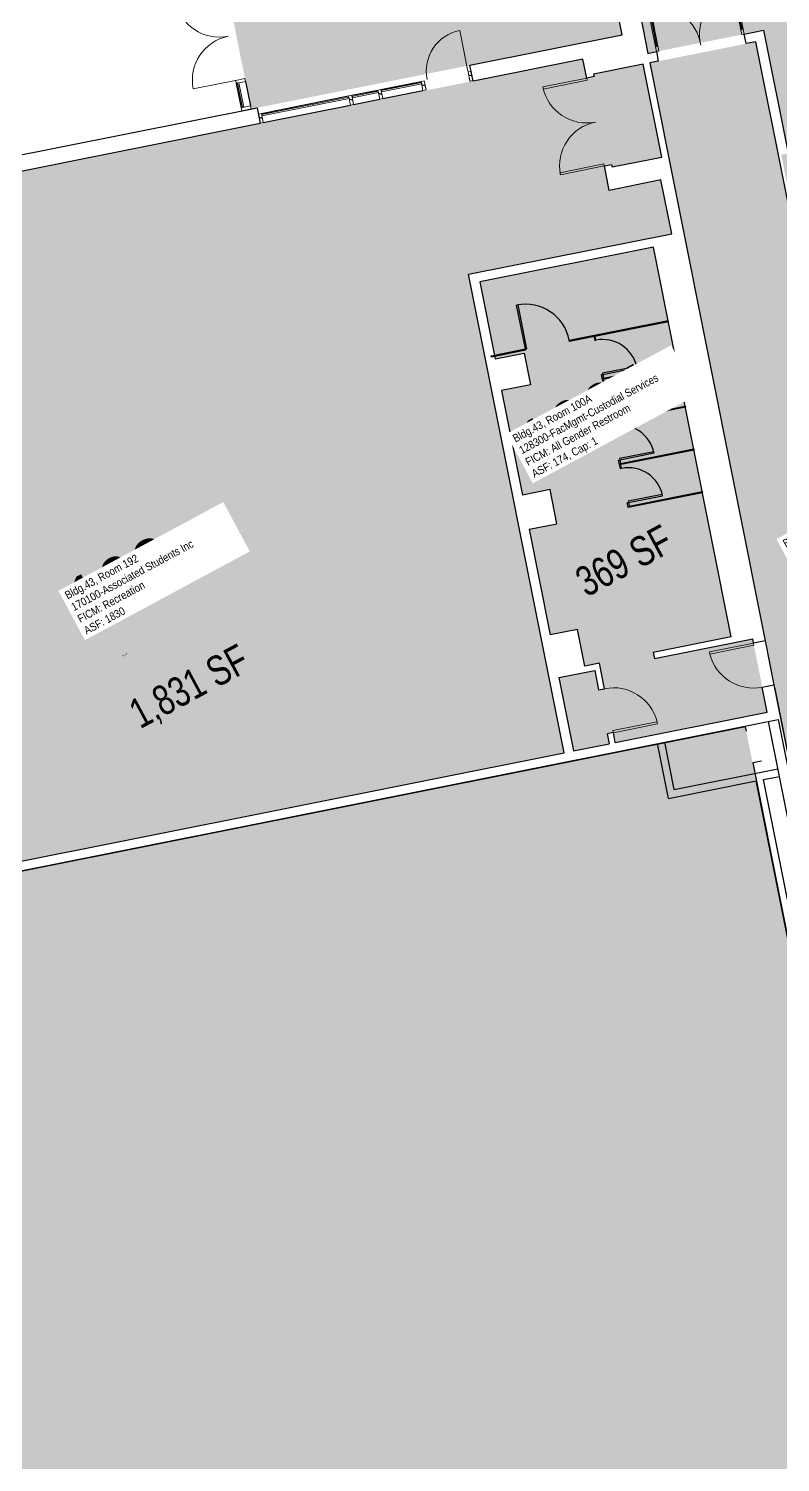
# Model space of a CAD drawing. Header units: inches. Extents: x 69213682 to 69221478, y 27658977 to 27667505.
# Drawn here: x 69214598 to 69215202, y 27665407 to 27666559 of the extents above; entities that cross this region are included whole.
import ezdxf
from ezdxf.enums import TextEntityAlignment as Align

# ---------------------------------------------------------------- set-up
doc = ezdxf.new("R2010")
doc.units = ezdxf.units.IN
doc.header["$LTSCALE"] = 100
doc.header["$MEASUREMENT"] = 0
for name, color, linetype in [('A-DOOR', 2, 'CONTINUOUS'), ('A-FLOR', 3, 'CONTINUOUS'), ('A-GLAZ', 1, 'CONTINUOUS'), ('A-IDEN-RNUM', 7, 'CONTINUOUS'), ('A-IDEN-SNUM', 4, 'CONTINUOUS'), ('A-IDEN-VNUM', 4, 'CONTINUOUS'), ('A-WALL', 5, 'CONTINUOUS'), ('AREA-TEXT', 3, 'CONTINUOUS'), ('Rooms-Category-Color', 7, 'CONTINUOUS'), ('Rooms-College-Color', 7, 'CONTINUOUS'), ('Rooms-Department-Color', 7, 'CONTINUOUS'), ('Rooms-Division-Color', 7, 'CONTINUOUS'), ('Rooms-Information', 7, 'CONTINUOUS')]:
    doc.layers.add(name, color=color, linetype=linetype)
doc.styles.add('CP_AREA', font='arial.ttf', dxfattribs={"height": 15})
doc.styles.add('CP_ROOMSNUMBER', font='arial.ttf', dxfattribs={"height": 1})
doc.styles.add('CP_ROOMVNUMBER', font='arial.ttf', dxfattribs={"width": 0.85, "height": 0.075})
pattern_1 = [(163.29, (69214965.401, 27666512.694), (6.9, 22.986), []), (163.29, (69214962.558, 27666517.978), (-16.086, 29.887), []), (163.29, (69214968.246, 27666507.41), (-16.086, 29.887), [])]

# ---------------------------------------------------------------- blocks, each defined once
blk = doc.blocks.new('Single-Flush - 36_ x 84_-1208-BACKGROUND Level 1 Parent View')
at = {"layer": 'A-DOOR', "lineweight": 20}
for p, q in [((16.2, 4.7), (16.2, 40.8)), ((18, 40.8), (16.2, 40.8)), ((18, 4.7), (18, 40.8)), ((18, 4.7), (16.2, 4.7))]:
    blk.add_line(p, q, dxfattribs=at)
at = {"layer": 'A-DOOR', "lineweight": 5}
blk.add_arc((18, 4.7), 36.1, 92.7812, 180, dxfattribs=at)
blk = doc.blocks.new('Single-Flush - 36_ x 84_-1207-BACKGROUND Level 1 Parent View')
at = {"layer": 'A-DOOR', "lineweight": 20}
for p, q in [((16.2, 2.5), (16.2, 38.5)), ((18, 38.5), (16.2, 38.5)), ((18, 2.5), (18, 38.5)), ((18, 2.5), (16.2, 2.5))]:
    blk.add_line(p, q, dxfattribs=at)
at = {"layer": 'A-DOOR', "lineweight": 5}
blk.add_arc((18, 2.5), 36.1, 92.7812, 180, dxfattribs=at)
blk = doc.blocks.new('Z_DOOR-1 - Z_G1-27_6X7_2_-995-BACKGROUND Level 1 Parent View')
at = {"layer": 'A-DOOR', "lineweight": 20}
for p, q in [((-36, 36.1), (-36, 40.1)), ((-36, 40.1), (-34, 40.1)), ((-36, 36.1), (-34, 36.1)), ((-34, 36.1), (-34, 40.1)), ((34, 36.1), (34, 40.1)), ((36, 40.1), (34, 40.1)), ((34, 36.1), (36, 36.1)), ((36, 36.1), (36, 40.1)), ((-36, 8), (-34, 8)), ((-36, 4), (-36, 8)), ((-36, 4), (-34, 4)), ((-34, 4), (-34, 8)), ((36, 8), (34, 8)), ((34, 4), (34, 8)), ((36, 4), (34, 4)), ((36, 4), (36, 8))]:
    blk.add_line(p, q, dxfattribs=at)
at = {"layer": 'A-DOOR', "lineweight": 5}
for p, q in [((-36, 8), (-36, 36.1)), ((-34, 8), (-34, 36.1)), ((34, 8), (34, 36.1)), ((36, 8), (36, 36.1))]:
    blk.add_line(p, q, dxfattribs=at)
at = {"layer": 'A-DOOR'}
for p, q in [((-35, 36.1), (-35, 8)), ((35, 8), (35, 36.1))]:
    blk.add_line(p, q, dxfattribs=at)
at = {"layer": 'A-DOOR', "lineweight": 5}
for centre, start, end in [((-36, 4), 357.0332, 90.0334), ((36, 4), 89.9941, 182.9717)]:
    blk.add_arc(centre, 36, start, end, dxfattribs=at)
blk = doc.blocks.new('Double-Flush6 - 72_ x 84_-350-BACKGROUND Level 1 Parent View')
at = {"layer": 'A-DOOR', "lineweight": 20}
for p, q in [((-36, 39), (-34.3, 39)), ((-36, 3), (-36, 39)), ((-34.3, 3), (-34.3, 39)), ((34.2, 3), (34.2, 39)), ((36, 3), (36, 39)), ((-36, 3), (-34.3, 3)), ((36, 3), (34.2, 3))]:
    blk.add_line(p, q, dxfattribs=at)
at = {"layer": 'A-DOOR', "lineweight": 5}
for centre, start, end in [((-36, 3), 0, 90), ((36, 3), 90, 180)]:
    blk.add_arc(centre, 36, start, end, dxfattribs=at)
blk = doc.blocks.new('Curtain Wall Sgl metal 2 - Curtain Wall Sgl Glass-349-BACKGROUND Level 1 Parent View')
at = {"layer": 'A-DOOR', "lineweight": 5}
blk.add_line((17.984375, 2), (17.984375, 35.46875), dxfattribs=at)
blk.add_arc((17.984375, 2), 33.46875, 90, 180, dxfattribs=at)
blk = doc.blocks.new('System Panel - SLO Glazed-346-BACKGROUND Level 1 Parent View')
at = {"layer": 'A-GLAZ', "lineweight": 15}
for p, q in [((-10.75, 0.5), (10.75, 0.5)), ((-10.75, -0.5), (-10.75, 0.5)), ((10.75, 0.5), (10.75, -0.5)), ((10.75, -0.5), (-10.75, -0.5))]:
    blk.add_line(p, q, dxfattribs=at)
blk = doc.blocks.new('System Panel - SLO Glazed-343-BACKGROUND Level 1 Parent View')
at = {"layer": 'A-GLAZ', "lineweight": 15}
for p, q in [((-35.7, 0.5), (35.7, 0.5)), ((-35.7, -0.5), (-35.7, 0.5)), ((35.7, 0.5), (35.7, -0.5)), ((35.7, -0.5), (-35.7, -0.5))]:
    blk.add_line(p, q, dxfattribs=at)
blk = doc.blocks.new('System Panel - SLO Glazed-336-BACKGROUND Level 1 Parent View')
at = {"layer": 'A-GLAZ', "lineweight": 15}
for p, q in [((-16.484375, 0.5), (16.484375, 0.5)), ((-16.484375, -0.5), (-16.484375, 0.5)), ((16.484375, 0.5), (16.484375, -0.5)), ((16.484375, -0.5), (-16.484375, -0.5))]:
    blk.add_line(p, q, dxfattribs=at)
blk = doc.blocks.new('System Panel - SLO Glazed-324-BACKGROUND Level 1 Parent View')
at = {"layer": 'A-GLAZ', "lineweight": 15}
for p, q in [((-9.953125, 0.5), (9.953125, 0.5)), ((-9.953125, -0.5), (-9.953125, 0.5)), ((9.953125, 0.5), (9.953125, -0.5)), ((9.953125, -0.5), (-9.953125, -0.5))]:
    blk.add_line(p, q, dxfattribs=at)
blk = doc.blocks.new('Curtain Wall-Store Front-Dbl - Store Front Double Door-318-BACKGROUND Level 1 Parent View')
at = {"layer": 'A-DOOR', "lineweight": 20}
for p, q in [((-36, 0.5), (-36, 36.4)), ((36, 0.5), (36, 36.6))]:
    blk.add_line(p, q, dxfattribs=at)
at = {"layer": 'A-DOOR', "lineweight": 5}
for centre, radius, start, end in [((-36, 0.5), 35.9, 360, 90), ((36, 0.5), 36.1, 90, 180)]:
    blk.add_arc(centre, radius, start, end, dxfattribs=at)

msp = doc.modelspace()

# ---------------------------------------------------------------- hatches: boundary and pattern name
at = {"layer": 'A-GLAZ', "extrusion": (0, 0, -1)}
h = msp.add_hatch(dxfattribs=at)
h.set_pattern_fill('FP1_166', color=256, angle=-281.2896, style=0, pattern_type=2)
h.set_pattern_definition([(16.71, (-69214779.612, 27666506.036), (6.9, -22.986), []), (16.71, (-69214776.769, 27666511.32), (29.887, -16.086), []), (16.71, (-69214782.455, 27666500.752), (29.887, -16.086), [])])
h.paths.add_polyline_path([(-69214772.1, 27666516), (-69214771.6, 27666518.5), (-69214764.3, 27666517), (-69214764.7, 27666514.5)], flags=0)
h = msp.add_hatch(dxfattribs=at)
h.set_pattern_fill('FP1_160', color=256, angle=-11.3565, style=0, pattern_type=2)
h.set_pattern_definition([(16.71, (-69214926.866, 27666504.955), (6.9, -22.986), []), (16.71, (-69214924.022, 27666510.238), (29.887, -16.086), []), (16.71, (-69214929.71, 27666499.671), (29.887, -16.086), [])])
h.paths.add_polyline_path([(-69214915.7, 27666516.7), (-69214913.3, 27666516.2), (-69214914.7, 27666508.8), (-69214917.2, 27666509.3)], flags=0)
at = {"layer": 'A-GLAZ'}
h = msp.add_hatch(dxfattribs=at)
h.set_pattern_fill('FP1_156', color=256, angle=11.3565, style=0, pattern_type=2)
h.set_pattern_definition(pattern_1)
h.paths.add_polyline_path([(69214953.4, 27666524.3), (69214951, 27666523.8), (69214952.4, 27666516.4), (69214954.9, 27666516.9), (69214953.7, 27666522.8)], flags=0)
h = msp.add_hatch(dxfattribs=at)
h.set_pattern_fill('FP1_156', color=256, angle=11.3565, style=0, pattern_type=2)
h.set_pattern_definition(pattern_1)
h.paths.add_polyline_path([(69214953.7, 27666522.8), (69214954.9, 27666516.9), (69214954.9, 27666516.9)], flags=0)
at = {"layer": 'A-GLAZ', "extrusion": (0, 0, -1)}
h = msp.add_hatch(dxfattribs=at)
h.set_pattern_fill('FP1_159', color=256, angle=-11.3565, style=0, pattern_type=2)
h.set_pattern_definition([(16.71, (-69214869.169, 27666493.367), (6.9, -22.986), []), (16.71, (-69214866.326, 27666498.65), (29.887, -16.086), []), (16.71, (-69214872.013, 27666488.083), (29.887, -16.086), [])])
h.paths.add_polyline_path([(-69214857.4, 27666505), (-69214854.9, 27666504.5), (-69214856.4, 27666497.1), (-69214858.9, 27666497.6)], flags=0)
h = msp.add_hatch(dxfattribs=at)
h.set_pattern_fill('FP1_158', color=256, angle=-11.3565, style=0, pattern_type=2)
h.set_pattern_definition([(16.71, (-69214892.454, 27666498.043), (6.9, -22.986), []), (16.71, (-69214889.61, 27666503.327), (29.887, -16.086), []), (16.71, (-69214895.298, 27666492.76), (29.887, -16.086), [])])
h.paths.add_polyline_path([(-69214880.9, 27666509.7), (-69214878.5, 27666509.2), (-69214880, 27666501.9), (-69214882.4, 27666502.4)], flags=0)
h = msp.add_hatch(dxfattribs=at)
h.set_pattern_fill('FP1_157', color=256, angle=-11.3565, style=0, pattern_type=2)
h.set_pattern_definition([(16.71, (-69214796.176, 27666478.706), (6.9, -22.986), []), (16.71, (-69214793.333, 27666483.99), (29.887, -16.086), []), (16.71, (-69214799.02, 27666473.423), (29.887, -16.086), [])])
h.paths.add_polyline_path([(-69214783.9, 27666482.6), (-69214786.3, 27666483.1), (-69214784.9, 27666490.4), (-69214782.4, 27666489.9), (-69214783.2, 27666486.2)], flags=0)
at = {"layer": 'Rooms-Category-Color', "true_color": 0xadadad}
for points in [[(69215243.7, 27666712.2), (69215280.4, 27666538.7), (69215276.9, 27666538), (69215309.6, 27666374.6), (69215222.6, 27666357.2), (69215202.6, 27666457.3), (69215208.2, 27666458.4), (69215188.5, 27666557.3), (69215095.4, 27666538.7), (69215089.7, 27666567.6), (69215072.6, 27666564.2), (69215074.7, 27666553.6), (69214776.5, 27666494), (69214752.6, 27666613.5), (69214778.1, 27666618.6), (69214777.6, 27666621.6), (69215050.9, 27666673.1), (69215058.9, 27666632.8), (69215073.2, 27666635.7), (69215065.1, 27666676.6)], [(69215257.8, 27665725.4), (69215235.2, 27665720.9), (69215249.5, 27665649.3), (69215272.1, 27665653.8), (69215273.2, 27665647.9), (69215250.7, 27665643.4), (69215261.3, 27665590.5), (69215283.8, 27665595), (69215285, 27665589.1), (69215262.4, 27665584.6), (69215276.7, 27665513), (69215299.3, 27665517.5), (69215304.8, 27665490), (69215294, 27665487.9), (69215335.5, 27665280), (69215346.3, 27665282.1), (69215351.8, 27665254.7), (69215341, 27665252.5), (69215382.5, 27665044.6), (69215393.3, 27665046.8), (69215398.7, 27665019.3), (69215388, 27665017.2), (69215429.5, 27664809.3), (69215440.2, 27664811.4), (69215445.7, 27664784), (69215423.2, 27664779.5), (69215437.3, 27664708.9), (69215459.8, 27664713.4), (69215461, 27664707.5), (69215438.4, 27664703), (69215449, 27664650), (69215471.6, 27664654.5), (69215472.7, 27664648.6), (69215450.2, 27664644.1), (69215459.7, 27664596.6), (69215479.6, 27664600.5), (69215493.6, 27664529.9), (69215331.3, 27664497.5), (69215342.7, 27664440.5), (69215506.4, 27664472.9), (69215646.4, 27663765.6), (69215724.1, 27663781.1), (69215567.1, 27664567.7), (69215543.1, 27664688), (69215734.6, 27664726.2), (69215633.5, 27665232.9), (69215490.5, 27665500.9), (69215485.3, 27665499.9), (69215328.9, 27666283.6), (69215238.7, 27666265.6), (69215182.3, 27666548), (69215097, 27666531)], [(69215100, 27666383.1), (69215162.5, 27666069.9), (69215099.7, 27666057.4), (69215100.7, 27666052.5), (69215179.7, 27666068.2), (69215191.4, 27666009.4), (69215069.3, 27665985), (69215067.7, 27665992.9), (69215062.8, 27665991.9), (69215064.4, 27665984), (69215035.6, 27665978.3), (69215023.9, 27666037.1), (69215052.7, 27666042.9), (69215055.8, 27666027.2), (69215060.7, 27666028.2), (69215056.6, 27666048.8), (69215044.8, 27666046.4), (69215038.9, 27666075.8), (69215017, 27666071.5), (69215000.1, 27666156.3), (69215022.3, 27666160.7), (69215016.8, 27666188.2), (69214994.6, 27666183.7), (69214977.8, 27666267.8), (69215001, 27666272.4), (69214996, 27666297.9), (69214972.7, 27666293.3), (69214960.4, 27666355.2)]]:
    msp.add_hatch(color=253, dxfattribs=at).paths.add_polyline_path(points)
at = {"layer": 'Rooms-Category-Color', "true_color": 0xfbafa2}
for points in [[(69214042.5, 27665780.5), (69213950.7, 27666240.5), (69213942.8, 27666238.9), (69213944.6, 27666230.1), (69213940.7, 27666229.3), (69213850.9, 27666211.4), (69213834.3, 27666292.7), (69215043.3, 27666534.1)], [(69215173.8, 27665997.7), (69214035.2, 27665770.9), (69214043.4, 27665729.7), (69214035.6, 27665728.2), (69214033.2, 27665739.9), (69213948, 27665722.9), (69214044.8, 27665238.5), (69214037.3, 27665237), (69214033.6, 27665255.6), (69214021.8, 27665253.3), (69214007.3, 27665147.4), (69214018.5, 27665149.6), (69214074.9, 27664867.2), (69214063.7, 27664865), (69214117.7, 27664772.8), (69214129.5, 27664775.1), (69214125.8, 27664793.8), (69214133.2, 27664795.2), (69214230.8, 27664306.4)]]:
    msp.add_hatch(color=21, dxfattribs=at).paths.add_polyline_path(points)
at = {"layer": 'Rooms-Category-Color', "true_color": 0xffe090}
for points in [[(69215043.3, 27666534.1), (69215046.4, 27666518.9), (69215052.2, 27666520), (69215051.8, 27666522), (69215091.8, 27666530), (69215106.7, 27666455.4), (69215066.7, 27666447.5), (69215066.3, 27666449.4), (69215060.5, 27666448.2), (69215064.4, 27666428.6), (69215106, 27666437), (69215114.7, 27666393.8), (69214951.4, 27666361.2), (69215028.1, 27665976.8), (69214042.5, 27665780.5)], [(69214230.8, 27664306.4), (69214334.3, 27664327), (69214344.2, 27664308.6), (69215484.2, 27664536.2), (69215473, 27664591.8), (69215462.3, 27664589.7), (69215468.7, 27664557.6), (69215461.6, 27664556.2), (69215414.6, 27664791.5), (69215173.8, 27665997.7)]]:
    msp.add_hatch(color=41, dxfattribs=at).paths.add_polyline_path(points)
at = {"layer": 'Rooms-College-Color', "true_color": 0xffe090}
for points in [[(69215243.7, 27666712.2), (69215280.4, 27666538.7), (69215276.9, 27666538), (69215309.6, 27666374.6), (69215222.6, 27666357.2), (69215202.6, 27666457.3), (69215208.2, 27666458.4), (69215188.5, 27666557.3), (69215095.4, 27666538.7), (69215089.7, 27666567.6), (69215072.6, 27666564.2), (69215074.7, 27666553.6), (69214776.5, 27666494), (69214752.6, 27666613.5), (69214778.1, 27666618.6), (69214777.6, 27666621.6), (69215050.9, 27666673.1), (69215058.9, 27666632.8), (69215073.2, 27666635.7), (69215065.1, 27666676.6)], [(69214042.5, 27665780.5), (69213950.7, 27666240.5), (69213942.8, 27666238.9), (69213944.6, 27666230.1), (69213940.7, 27666229.3), (69213850.9, 27666211.4), (69213834.3, 27666292.7), (69215043.3, 27666534.1)], [(69215173.8, 27665997.7), (69214035.2, 27665770.9), (69214043.4, 27665729.7), (69214035.6, 27665728.2), (69214033.2, 27665739.9), (69213948, 27665722.9), (69214044.8, 27665238.5), (69214037.3, 27665237), (69214033.6, 27665255.6), (69214021.8, 27665253.3), (69214007.3, 27665147.4), (69214018.5, 27665149.6), (69214074.9, 27664867.2), (69214063.7, 27664865), (69214117.7, 27664772.8), (69214129.5, 27664775.1), (69214125.8, 27664793.8), (69214133.2, 27664795.2), (69214230.8, 27664306.4)]]:
    msp.add_hatch(color=41, dxfattribs=at).paths.add_polyline_path(points)
at = {"layer": 'Rooms-College-Color', "true_color": 0xadadad}
for points in [[(69215257.8, 27665725.4), (69215235.2, 27665720.9), (69215249.5, 27665649.3), (69215272.1, 27665653.8), (69215273.2, 27665647.9), (69215250.7, 27665643.4), (69215261.3, 27665590.5), (69215283.8, 27665595), (69215285, 27665589.1), (69215262.4, 27665584.6), (69215276.7, 27665513), (69215299.3, 27665517.5), (69215304.8, 27665490), (69215294, 27665487.9), (69215335.5, 27665280), (69215346.3, 27665282.1), (69215351.8, 27665254.7), (69215341, 27665252.5), (69215382.5, 27665044.6), (69215393.3, 27665046.8), (69215398.7, 27665019.3), (69215388, 27665017.2), (69215429.5, 27664809.3), (69215440.2, 27664811.4), (69215445.7, 27664784), (69215423.2, 27664779.5), (69215437.3, 27664708.9), (69215459.8, 27664713.4), (69215461, 27664707.5), (69215438.4, 27664703), (69215449, 27664650), (69215471.6, 27664654.5), (69215472.7, 27664648.6), (69215450.2, 27664644.1), (69215459.7, 27664596.6), (69215479.6, 27664600.5), (69215493.6, 27664529.9), (69215331.3, 27664497.5), (69215342.7, 27664440.5), (69215506.4, 27664472.9), (69215646.4, 27663765.6), (69215724.1, 27663781.1), (69215567.1, 27664567.7), (69215543.1, 27664688), (69215734.6, 27664726.2), (69215633.5, 27665232.9), (69215490.5, 27665500.9), (69215485.3, 27665499.9), (69215328.9, 27666283.6), (69215238.7, 27666265.6), (69215182.3, 27666548), (69215097, 27666531)], [(69215043.3, 27666534.1), (69215046.4, 27666518.9), (69215052.2, 27666520), (69215051.8, 27666522), (69215091.8, 27666530), (69215106.7, 27666455.4), (69215066.7, 27666447.5), (69215066.3, 27666449.4), (69215060.5, 27666448.2), (69215064.4, 27666428.6), (69215106, 27666437), (69215114.7, 27666393.8), (69214951.4, 27666361.2), (69215028.1, 27665976.8), (69214042.5, 27665780.5)], [(69215100, 27666383.1), (69215162.5, 27666069.9), (69215099.7, 27666057.4), (69215100.7, 27666052.5), (69215179.7, 27666068.2), (69215191.4, 27666009.4), (69215069.3, 27665985), (69215067.7, 27665992.9), (69215062.8, 27665991.9), (69215064.4, 27665984), (69215035.6, 27665978.3), (69215023.9, 27666037.1), (69215052.7, 27666042.9), (69215055.8, 27666027.2), (69215060.7, 27666028.2), (69215056.6, 27666048.8), (69215044.8, 27666046.4), (69215038.9, 27666075.8), (69215017, 27666071.5), (69215000.1, 27666156.3), (69215022.3, 27666160.7), (69215016.8, 27666188.2), (69214994.6, 27666183.7), (69214977.8, 27666267.8), (69215001, 27666272.4), (69214996, 27666297.9), (69214972.7, 27666293.3), (69214960.4, 27666355.2)], [(69214230.8, 27664306.4), (69214334.3, 27664327), (69214344.2, 27664308.6), (69215484.2, 27664536.2), (69215473, 27664591.8), (69215462.3, 27664589.7), (69215468.7, 27664557.6), (69215461.6, 27664556.2), (69215414.6, 27664791.5), (69215173.8, 27665997.7)]]:
    msp.add_hatch(color=253, dxfattribs=at).paths.add_polyline_path(points)
at = {"layer": 'Rooms-Department-Color', "true_color": 0xacacac}
for points in [[(69215243.7, 27666712.2), (69215280.4, 27666538.7), (69215276.9, 27666538), (69215309.6, 27666374.6), (69215222.6, 27666357.2), (69215202.6, 27666457.3), (69215208.2, 27666458.4), (69215188.5, 27666557.3), (69215095.4, 27666538.7), (69215089.7, 27666567.6), (69215072.6, 27666564.2), (69215074.7, 27666553.6), (69214776.5, 27666494), (69214752.6, 27666613.5), (69214778.1, 27666618.6), (69214777.6, 27666621.6), (69215050.9, 27666673.1), (69215058.9, 27666632.8), (69215073.2, 27666635.7), (69215065.1, 27666676.6)], [(69215257.8, 27665725.4), (69215235.2, 27665720.9), (69215249.5, 27665649.3), (69215272.1, 27665653.8), (69215273.2, 27665647.9), (69215250.7, 27665643.4), (69215261.3, 27665590.5), (69215283.8, 27665595), (69215285, 27665589.1), (69215262.4, 27665584.6), (69215276.7, 27665513), (69215299.3, 27665517.5), (69215304.8, 27665490), (69215294, 27665487.9), (69215335.5, 27665280), (69215346.3, 27665282.1), (69215351.8, 27665254.7), (69215341, 27665252.5), (69215382.5, 27665044.6), (69215393.3, 27665046.8), (69215398.7, 27665019.3), (69215388, 27665017.2), (69215429.5, 27664809.3), (69215440.2, 27664811.4), (69215445.7, 27664784), (69215423.2, 27664779.5), (69215437.3, 27664708.9), (69215459.8, 27664713.4), (69215461, 27664707.5), (69215438.4, 27664703), (69215449, 27664650), (69215471.6, 27664654.5), (69215472.7, 27664648.6), (69215450.2, 27664644.1), (69215459.7, 27664596.6), (69215479.6, 27664600.5), (69215493.6, 27664529.9), (69215331.3, 27664497.5), (69215342.7, 27664440.5), (69215506.4, 27664472.9), (69215646.4, 27663765.6), (69215724.1, 27663781.1), (69215567.1, 27664567.7), (69215543.1, 27664688), (69215734.6, 27664726.2), (69215633.5, 27665232.9), (69215490.5, 27665500.9), (69215485.3, 27665499.9), (69215328.9, 27666283.6), (69215238.7, 27666265.6), (69215182.3, 27666548), (69215097, 27666531)], [(69215100, 27666383.1), (69215162.5, 27666069.9), (69215099.7, 27666057.4), (69215100.7, 27666052.5), (69215179.7, 27666068.2), (69215191.4, 27666009.4), (69215069.3, 27665985), (69215067.7, 27665992.9), (69215062.8, 27665991.9), (69215064.4, 27665984), (69215035.6, 27665978.3), (69215023.9, 27666037.1), (69215052.7, 27666042.9), (69215055.8, 27666027.2), (69215060.7, 27666028.2), (69215056.6, 27666048.8), (69215044.8, 27666046.4), (69215038.9, 27666075.8), (69215017, 27666071.5), (69215000.1, 27666156.3), (69215022.3, 27666160.7), (69215016.8, 27666188.2), (69214994.6, 27666183.7), (69214977.8, 27666267.8), (69215001, 27666272.4), (69214996, 27666297.9), (69214972.7, 27666293.3), (69214960.4, 27666355.2)]]:
    msp.add_hatch(color=253, dxfattribs=at).paths.add_polyline_path(points)
at = {"layer": 'Rooms-Department-Color', "true_color": 0xffe090}
for points in [[(69214042.5, 27665780.5), (69213950.7, 27666240.5), (69213942.8, 27666238.9), (69213944.6, 27666230.1), (69213940.7, 27666229.3), (69213850.9, 27666211.4), (69213834.3, 27666292.7), (69215043.3, 27666534.1)], [(69215173.8, 27665997.7), (69214035.2, 27665770.9), (69214043.4, 27665729.7), (69214035.6, 27665728.2), (69214033.2, 27665739.9), (69213948, 27665722.9), (69214044.8, 27665238.5), (69214037.3, 27665237), (69214033.6, 27665255.6), (69214021.8, 27665253.3), (69214007.3, 27665147.4), (69214018.5, 27665149.6), (69214074.9, 27664867.2), (69214063.7, 27664865), (69214117.7, 27664772.8), (69214129.5, 27664775.1), (69214125.8, 27664793.8), (69214133.2, 27664795.2), (69214230.8, 27664306.4)]]:
    msp.add_hatch(color=41, dxfattribs=at).paths.add_polyline_path(points)
at = {"layer": 'Rooms-Department-Color', "true_color": 0x604aed}
for points in [[(69215043.3, 27666534.1), (69215046.4, 27666518.9), (69215052.2, 27666520), (69215051.8, 27666522), (69215091.8, 27666530), (69215106.7, 27666455.4), (69215066.7, 27666447.5), (69215066.3, 27666449.4), (69215060.5, 27666448.2), (69215064.4, 27666428.6), (69215106, 27666437), (69215114.7, 27666393.8), (69214951.4, 27666361.2), (69215028.1, 27665976.8), (69214042.5, 27665780.5)], [(69214230.8, 27664306.4), (69214334.3, 27664327), (69214344.2, 27664308.6), (69215484.2, 27664536.2), (69215473, 27664591.8), (69215462.3, 27664589.7), (69215468.7, 27664557.6), (69215461.6, 27664556.2), (69215414.6, 27664791.5), (69215173.8, 27665997.7)]]:
    msp.add_hatch(color=173, dxfattribs=at).paths.add_polyline_path(points)
at = {"layer": 'Rooms-Division-Color', "true_color": 0xadadad}
for points in [[(69215243.7, 27666712.2), (69215280.4, 27666538.7), (69215276.9, 27666538), (69215309.6, 27666374.6), (69215222.6, 27666357.2), (69215202.6, 27666457.3), (69215208.2, 27666458.4), (69215188.5, 27666557.3), (69215095.4, 27666538.7), (69215089.7, 27666567.6), (69215072.6, 27666564.2), (69215074.7, 27666553.6), (69214776.5, 27666494), (69214752.6, 27666613.5), (69214778.1, 27666618.6), (69214777.6, 27666621.6), (69215050.9, 27666673.1), (69215058.9, 27666632.8), (69215073.2, 27666635.7), (69215065.1, 27666676.6)], [(69215257.8, 27665725.4), (69215235.2, 27665720.9), (69215249.5, 27665649.3), (69215272.1, 27665653.8), (69215273.2, 27665647.9), (69215250.7, 27665643.4), (69215261.3, 27665590.5), (69215283.8, 27665595), (69215285, 27665589.1), (69215262.4, 27665584.6), (69215276.7, 27665513), (69215299.3, 27665517.5), (69215304.8, 27665490), (69215294, 27665487.9), (69215335.5, 27665280), (69215346.3, 27665282.1), (69215351.8, 27665254.7), (69215341, 27665252.5), (69215382.5, 27665044.6), (69215393.3, 27665046.8), (69215398.7, 27665019.3), (69215388, 27665017.2), (69215429.5, 27664809.3), (69215440.2, 27664811.4), (69215445.7, 27664784), (69215423.2, 27664779.5), (69215437.3, 27664708.9), (69215459.8, 27664713.4), (69215461, 27664707.5), (69215438.4, 27664703), (69215449, 27664650), (69215471.6, 27664654.5), (69215472.7, 27664648.6), (69215450.2, 27664644.1), (69215459.7, 27664596.6), (69215479.6, 27664600.5), (69215493.6, 27664529.9), (69215331.3, 27664497.5), (69215342.7, 27664440.5), (69215506.4, 27664472.9), (69215646.4, 27663765.6), (69215724.1, 27663781.1), (69215567.1, 27664567.7), (69215543.1, 27664688), (69215734.6, 27664726.2), (69215633.5, 27665232.9), (69215490.5, 27665500.9), (69215485.3, 27665499.9), (69215328.9, 27666283.6), (69215238.7, 27666265.6), (69215182.3, 27666548), (69215097, 27666531)], [(69215100, 27666383.1), (69215162.5, 27666069.9), (69215099.7, 27666057.4), (69215100.7, 27666052.5), (69215179.7, 27666068.2), (69215191.4, 27666009.4), (69215069.3, 27665985), (69215067.7, 27665992.9), (69215062.8, 27665991.9), (69215064.4, 27665984), (69215035.6, 27665978.3), (69215023.9, 27666037.1), (69215052.7, 27666042.9), (69215055.8, 27666027.2), (69215060.7, 27666028.2), (69215056.6, 27666048.8), (69215044.8, 27666046.4), (69215038.9, 27666075.8), (69215017, 27666071.5), (69215000.1, 27666156.3), (69215022.3, 27666160.7), (69215016.8, 27666188.2), (69214994.6, 27666183.7), (69214977.8, 27666267.8), (69215001, 27666272.4), (69214996, 27666297.9), (69214972.7, 27666293.3), (69214960.4, 27666355.2)]]:
    msp.add_hatch(color=253, dxfattribs=at).paths.add_polyline_path(points)
at = {"layer": 'Rooms-Division-Color', "true_color": 0xffe090}
for points in [[(69214042.5, 27665780.5), (69213950.7, 27666240.5), (69213942.8, 27666238.9), (69213944.6, 27666230.1), (69213940.7, 27666229.3), (69213850.9, 27666211.4), (69213834.3, 27666292.7), (69215043.3, 27666534.1)], [(69215173.8, 27665997.7), (69214035.2, 27665770.9), (69214043.4, 27665729.7), (69214035.6, 27665728.2), (69214033.2, 27665739.9), (69213948, 27665722.9), (69214044.8, 27665238.5), (69214037.3, 27665237), (69214033.6, 27665255.6), (69214021.8, 27665253.3), (69214007.3, 27665147.4), (69214018.5, 27665149.6), (69214074.9, 27664867.2), (69214063.7, 27664865), (69214117.7, 27664772.8), (69214129.5, 27664775.1), (69214125.8, 27664793.8), (69214133.2, 27664795.2), (69214230.8, 27664306.4)]]:
    msp.add_hatch(color=41, dxfattribs=at).paths.add_polyline_path(points)
at = {"layer": 'Rooms-Division-Color', "true_color": 0x604aed}
for points in [[(69215043.3, 27666534.1), (69215046.4, 27666518.9), (69215052.2, 27666520), (69215051.8, 27666522), (69215091.8, 27666530), (69215106.7, 27666455.4), (69215066.7, 27666447.5), (69215066.3, 27666449.4), (69215060.5, 27666448.2), (69215064.4, 27666428.6), (69215106, 27666437), (69215114.7, 27666393.8), (69214951.4, 27666361.2), (69215028.1, 27665976.8), (69214042.5, 27665780.5)], [(69214230.8, 27664306.4), (69214334.3, 27664327), (69214344.2, 27664308.6), (69215484.2, 27664536.2), (69215473, 27664591.8), (69215462.3, 27664589.7), (69215468.7, 27664557.6), (69215461.6, 27664556.2), (69215414.6, 27664791.5), (69215173.8, 27665997.7)]]:
    msp.add_hatch(color=173, dxfattribs=at).paths.add_polyline_path(points)

# ---------------------------------------------------------------- linework, layer by layer
at = {"layer": 'A-FLOR'}
for p, q in [((69214990, 27666336.5), (69214991, 27666336.7)), ((69214997, 27666301.2), (69214990, 27666336.5)), ((69214991, 27666336.7), (69214998, 27666301.4)), ((69215032.3, 27666308.2), (69215111.8, 27666324.1)), ((69215111.9, 27666323.1), (69215032.5, 27666307.2)), ((69215111.9, 27666323.1), (69215111.8, 27666324.1)), ((69215032.5, 27666307.2), (69215032.3, 27666308.2)), ((69215052, 27666312), (69215053, 27666312.1)), ((69215052, 27666312), (69215052.8, 27666308)), ((69215052.8, 27666308), (69215053.7, 27666308.2)), ((69215053.7, 27666308.2), (69215053, 27666312.1)), ((69214969.6, 27666295.7), (69214997, 27666301.2)), ((69214969.8, 27666294.7), (69214969.6, 27666295.7)), ((69214997.2, 27666300.2), (69214969.8, 27666294.7)), ((69214998, 27666301.4), (69214997, 27666301.2)), ((69214997, 27666301.2), (69214997.2, 27666300.2)), ((69215118.8, 27666288.6), (69215059, 27666276.6)), ((69215086.5, 27666287.2), (69215059, 27666281.7)), ((69215059.2, 27666280.8), (69215086.7, 27666286.2)), ((69215059.8, 27666277.8), (69215118.6, 27666289.6)), ((69215086.7, 27666286.2), (69215086.5, 27666287.2)), ((69215118.6, 27666289.6), (69215118.8, 27666288.6)), ((69215058.2, 27666280.6), (69215059.2, 27666280.8)), ((69215059, 27666276.6), (69215058.2, 27666280.6)), ((69215058.8, 27666277.6), (69215059.8, 27666277.8)), ((69215058.8, 27666277.6), (69215059.6, 27666273.7)), ((69215059, 27666281.7), (69215059.2, 27666280.8)), ((69215059.2, 27666280.8), (69215059.8, 27666277.8)), ((69215059.6, 27666273.7), (69215060.6, 27666273.9)), ((69215060.6, 27666273.9), (69215059.8, 27666277.8)), ((69215125.7, 27666254.3), (69215065.9, 27666242.3)), ((69215093.3, 27666252.9), (69215065.9, 27666247.4)), ((69215066.1, 27666246.4), (69215093.5, 27666251.9)), ((69215066.7, 27666243.5), (69215125.5, 27666255.2)), ((69215093.5, 27666251.9), (69215093.3, 27666252.9)), ((69215125.5, 27666255.2), (69215125.7, 27666254.3)), ((69215065.1, 27666246.2), (69215066.1, 27666246.4)), ((69215065.9, 27666242.3), (69215065.1, 27666246.2)), ((69215065.7, 27666243.3), (69215066.7, 27666243.5)), ((69215065.7, 27666243.3), (69215066.5, 27666239.4)), ((69215065.9, 27666247.4), (69215066.1, 27666246.4)), ((69215066.1, 27666246.4), (69215066.7, 27666243.5)), ((69215066.5, 27666239.4), (69215067.4, 27666239.6)), ((69215067.4, 27666239.6), (69215066.7, 27666243.5)), ((69215132.5, 27666219.9), (69215072.7, 27666208)), ((69215100.2, 27666218.6), (69215072.7, 27666213.1)), ((69215072.9, 27666212.1), (69215100.4, 27666217.6)), ((69215073.5, 27666209.2), (69215132.3, 27666220.9)), ((69215100.4, 27666217.6), (69215100.2, 27666218.6)), ((69215132.3, 27666220.9), (69215132.5, 27666219.9)), ((69215071.9, 27666211.9), (69215072.9, 27666212.1)), ((69215072.7, 27666208), (69215071.9, 27666211.9)), ((69215072.5, 27666209), (69215073.5, 27666209.2)), ((69215072.5, 27666209), (69215073.3, 27666205.1)), ((69215072.7, 27666213.1), (69215072.9, 27666212.1)), ((69215072.9, 27666212.1), (69215073.5, 27666209.2)), ((69215073.3, 27666205.1), (69215074.3, 27666205.3)), ((69215074.3, 27666205.3), (69215073.5, 27666209.2)), ((69215139.4, 27666185.6), (69215079.6, 27666173.7)), ((69215107, 27666184.3), (69215079.6, 27666178.8)), ((69215079.8, 27666177.8), (69215107.2, 27666183.3)), ((69215080.4, 27666174.9), (69215139.2, 27666186.6)), ((69215107.2, 27666183.3), (69215107, 27666184.3)), ((69215139.2, 27666186.6), (69215139.4, 27666185.6)), ((69215078.8, 27666177.6), (69215079.8, 27666177.8)), ((69215079.6, 27666173.7), (69215078.8, 27666177.6)), ((69215079.6, 27666178.8), (69215079.8, 27666177.8)), ((69215079.8, 27666177.8), (69215080.4, 27666174.9)), ((69215189.7, 27666066.7), (69215196.7, 27666031.4))]:
    msp.add_line(p, q, dxfattribs=at)
for centre, radius in [((69214997, 27666301.2), 36), ((69215059.2, 27666280.8), 28), ((69215066.1, 27666246.4), 28), ((69215072.9, 27666212.1), 28), ((69215079.8, 27666177.8), 28)]:
    msp.add_arc(centre, radius, 11.2896, 101.2896, dxfattribs=at)
at = {"layer": 'A-GLAZ', "lineweight": 20, "extrusion": (0, 0, -1)}
for p, q in [((69214764.3, 27666517), (69214771.6, 27666518.5)), ((69214764.7, 27666514.5), (69214764.3, 27666517)), ((69214772.1, 27666516), (69214764.7, 27666514.5)), ((69214771.6, 27666518.5), (69214772.1, 27666516)), ((69214913.3, 27666516.2), (69214915.7, 27666516.7)), ((69214914.7, 27666508.8), (69214913.3, 27666516.2)), ((69214915.7, 27666516.7), (69214917.2, 27666509.3)), ((69214854.9, 27666504.5), (69214857.4, 27666505)), ((69214856.4, 27666497.1), (69214854.9, 27666504.5)), ((69214857.4, 27666505), (69214858.9, 27666497.6)), ((69214878.5, 27666509.2), (69214880.9, 27666509.7)), ((69214880, 27666501.9), (69214878.5, 27666509.2)), ((69214880.9, 27666509.7), (69214882.4, 27666502.4)), ((69214917.2, 27666509.3), (69214914.7, 27666508.8)), ((69214858.9, 27666497.6), (69214856.4, 27666497.1)), ((69214882.4, 27666502.4), (69214880, 27666501.9)), ((69214782.4, 27666489.9), (69214784.9, 27666490.4)), ((69214783.9, 27666482.6), (69214782.4, 27666489.9)), ((69214786.3, 27666483.1), (69214783.9, 27666482.6)), ((69214784.9, 27666490.4), (69214786.3, 27666483.1))]:
    msp.add_line(p, q, dxfattribs=at)
at = {"layer": 'A-GLAZ'}
for p, q in [((69214764.7, 27666514.5), (69214768.6, 27666495)), ((69214772.1, 27666516), (69214776, 27666496.5)), ((69214880.9, 27666509.7), (69214913.3, 27666516.2)), ((69214784.9, 27666490.4), (69214854.9, 27666504.5)), ((69214857.4, 27666505), (69214878.5, 27666509.2)), ((69214882.4, 27666502.4), (69214914.7, 27666508.8)), ((69214786.3, 27666483.1), (69214856.4, 27666497.1)), ((69214858.9, 27666497.6), (69214880, 27666501.9))]:
    msp.add_line(p, q, dxfattribs=at)
at = {"layer": 'A-GLAZ', "lineweight": 20}
for p, q in [((69214951, 27666523.8), (69214953.4, 27666524.3)), ((69214952.4, 27666516.4), (69214951, 27666523.8)), ((69214954.9, 27666516.9), (69214952.4, 27666516.4)), ((69214953.4, 27666524.3), (69214954.9, 27666516.9)), ((69214768.6, 27666495), (69214776, 27666496.5)), ((69214769.1, 27666492.6), (69214768.6, 27666495)), ((69214776.5, 27666494), (69214769.1, 27666492.6)), ((69214776, 27666496.5), (69214776.5, 27666494))]:
    msp.add_line(p, q, dxfattribs=at)
at = {"layer": 'A-WALL'}
for p, q in [((69215074.7, 27666553.6), (69215072.6, 27666564.2)), ((69215089.7, 27666567.6), (69215095.4, 27666538.7)), ((69214952.4, 27666529.2), (69215074.7, 27666553.6)), ((69215172.9, 27666554.2), (69215188.5, 27666557.3)), ((69215174.4, 27666546.5), (69215172.9, 27666554.2)), ((69215188.5, 27666557.3), (69215208.2, 27666458.4)), ((69215095.4, 27666538.7), (69215102.3, 27666540.1)), ((69215102.3, 27666540.1), (69215103.8, 27666532.4)), ((69215182.3, 27666548), (69215174.4, 27666546.5)), ((69215379, 27665562.5), (69215182.3, 27666548)), ((69214955, 27666516.4), (69214952.4, 27666529.2)), ((69215043.3, 27666534.1), (69214955, 27666516.4)), ((69215046.4, 27666518.9), (69215043.3, 27666534.1)), ((69215091.8, 27666530), (69215051.8, 27666522)), ((69215106.7, 27666455.4), (69215091.8, 27666530)), ((69215103.8, 27666532.4), (69215097, 27666531)), ((69215097, 27666531), (69215189.7, 27666066.7)), ((69215052.2, 27666520), (69215046.4, 27666518.9)), ((69215051.8, 27666522), (69215052.2, 27666520)), ((69214546, 27666448), (69214781.4, 27666495)), ((69214781.4, 27666495), (69214783.9, 27666482.3)), ((69214783.9, 27666482.3), (69214548.6, 27666435.3)), ((69215060.5, 27666448.2), (69215066.3, 27666449.4)), ((69215064.4, 27666428.6), (69215060.5, 27666448.2)), ((69215066.3, 27666449.4), (69215066.7, 27666447.5)), ((69215066.7, 27666447.5), (69215106.7, 27666455.4)), ((69215106, 27666437), (69215064.4, 27666428.6)), ((69215114.7, 27666393.8), (69215106, 27666437)), ((69214951.4, 27666361.2), (69215114.7, 27666393.8)), ((69215100, 27666383.1), (69214960.4, 27666355.2)), ((69215162.5, 27666069.9), (69215100, 27666383.1)), ((69215028.1, 27665976.8), (69214951.4, 27666361.2)), ((69214960.4, 27666355.2), (69214972.7, 27666293.3)), ((69214972.7, 27666293.3), (69214996, 27666297.9)), ((69214996, 27666297.9), (69215001, 27666272.4)), ((69215001, 27666272.4), (69214977.8, 27666267.8)), ((69214977.8, 27666267.8), (69214994.6, 27666183.7)), ((69215016.8, 27666188.2), (69214994.6, 27666183.7)), ((69215022.3, 27666160.7), (69215016.8, 27666188.2)), ((69215000.1, 27666156.3), (69215022.3, 27666160.7)), ((69215000.1, 27666156.3), (69215017, 27666071.5)), ((69215038.9, 27666075.8), (69215017, 27666071.5)), ((69215044.8, 27666046.4), (69215038.9, 27666075.8)), ((69215162.5, 27666069.9), (69215099.7, 27666057.4)), ((69215100.7, 27666052.5), (69215179.7, 27666068.2)), ((69215180.3, 27666064.8), (69215179.7, 27666068.2)), ((69215189.7, 27666066.7), (69215180.3, 27666064.8)), ((69215099.7, 27666057.4), (69215100.7, 27666052.5)), ((69215023.9, 27666037.1), (69215052.7, 27666042.9)), ((69215056.6, 27666048.8), (69215044.8, 27666046.4)), ((69215052.7, 27666042.9), (69215055.8, 27666027.2)), ((69215060.7, 27666028.2), (69215056.6, 27666048.8)), ((69215023.9, 27666037.1), (69215035.6, 27665978.3)), ((69215187.4, 27666029.5), (69215196.7, 27666031.4)), ((69215196.7, 27666031.4), (69215252.6, 27665751.4)), ((69215055.8, 27666027.2), (69215060.7, 27666028.2)), ((69215191.4, 27666009.4), (69215187.4, 27666029.5)), ((69215197.1, 27666029.4), (69215255, 27665739.1)), ((69215069.3, 27665985), (69215191.4, 27666009.4)), ((69214044, 27665772.7), (69215200.2, 27666003.5)), ((69215173.8, 27665997.7), (69214044.1, 27665772.2)), ((69215174.6, 27665994.1), (69215173.8, 27665997.7)), ((69215242.5, 27665750.9), (69215192.4, 27666001.9)), ((69215200.2, 27666003.5), (69215250.3, 27665752.5)), ((69215067.7, 27665992.9), (69215062.8, 27665991.9)), ((69215062.8, 27665991.9), (69215064.4, 27665984)), ((69215069.3, 27665985), (69215067.7, 27665992.9)), ((69215116.7, 27665947.1), (69215109, 27665985.3)), ((69214042.6, 27665780), (69215028.1, 27665976.8)), ((69215035.6, 27665978.3), (69215064.4, 27665984)), ((69215111.9, 27665940), (69215103.1, 27665984.1)), ((69215116.7, 27665947.1), (69215200, 27665963.7)), ((69215186.8, 27665970.1), (69215179.7, 27665968.6)), ((69215179.7, 27665968.6), (69215270.9, 27665511.6)), ((69215111.9, 27665940), (69215182.6, 27665954.1)), ((69215223.9, 27665747.2), (69215182.6, 27665954.1)), ((69215188.4, 27665955.3), (69215201.2, 27665957.8)), ((69215229.7, 27665748.3), (69215188.4, 27665955.3))]:
    msp.add_line(p, q, dxfattribs=at)

# ---------------------------------------------------------------- block references
at = {"layer": 'A-DOOR'}
for name, p, rotation in [('Curtain Wall-Store Front-Dbl - Store Front Double Door-318-BACKGROUND Level 1 Parent View', (69214758.7, 27666552.6), 101.2896483565631), ('Z_DOOR-1 - Z_G1-27_6X7_2_-995-BACKGROUND Level 1 Parent View', (69215138.4, 27666543.2), 11.28964835649034), ('Double-Flush6 - 72_ x 84_-350-BACKGROUND Level 1 Parent View', (69215056.3, 27666484.1), 101.2896483565631), ('Single-Flush - 36_ x 84_-1208-BACKGROUND Level 1 Parent View', (69215188.5, 27666048.1), 101.2896483565631), ('Single-Flush - 36_ x 84_-1207-BACKGROUND Level 1 Parent View', (69215061.8, 27666010), 281.2896483565631)]:
    msp.add_blockref(name, p, dxfattribs=dict(at, rotation=rotation))
at = {"layer": 'A-GLAZ'}
for name, p, rotation in [('Curtain Wall Sgl metal 2 - Curtain Wall Sgl Glass-349-BACKGROUND Level 1 Parent View', (69214933.6, 27666518.8), 11.35653606013786), ('System Panel - SLO Glazed-324-BACKGROUND Level 1 Parent View', (69214768.2, 27666505.1), 101.2896483565631), ('System Panel - SLO Glazed-336-BACKGROUND Level 1 Parent View', (69214897.4, 27666511.5), 191.3565360601379), ('System Panel - SLO Glazed-343-BACKGROUND Level 1 Parent View', (69214820.2, 27666496), 191.3565360601379), ('System Panel - SLO Glazed-346-BACKGROUND Level 1 Parent View', (69214868.2, 27666505.6), 191.3565360601379)]:
    msp.add_blockref(name, p, dxfattribs=dict(at, rotation=rotation))

# ---------------------------------------------------------------- texts
at = {"layer": 'A-IDEN-RNUM', "style": 'CP_ROOMSNUMBER', "width": 0.85}
for s, p in [('0100-A0', (69215036.7, 27666232.8)), ('0192-00', (69214673.2, 27666053.8))]:
    msp.add_text(s, height=1, rotation=28.29, dxfattribs=at).set_placement(p)
at = {"layer": 'A-IDEN-SNUM', "style": 'CP_ROOMSNUMBER', "width": 0.85}
for s, p in [('04300100A0', (69215036.7, 27666232.8)), ('0430019200', (69214671.3, 27666106.9))]:
    msp.add_text(s, height=1, rotation=28.29, dxfattribs=at).set_placement(p)
at = {"layer": 'A-IDEN-VNUM', "style": 'CP_ROOMVNUMBER', "width": 0.85}
for s, p in [('100A', (69215052.3, 27666246.8)), ('192', (69214673.8, 27666112.9))]:
    msp.add_text(s, height=45, rotation=28.29, dxfattribs=at).set_placement(p, align=Align.MIDDLE)
at = {"layer": 'AREA-TEXT', "style": 'CP_AREA', "width": 0.75}
for s, p in [('369 SF', (69215076.1, 27666131.2)), ('1,831 SF', (69214726.6, 27666030.3))]:
    msp.add_text(s, height=24, rotation=28.29, dxfattribs=at).set_placement(p, align=Align.MIDDLE_CENTER)

# ---------------------------------------------------------------- next in the draw order: texts
at = {"layer": 'Rooms-Information', "width": 144, "attachment_point": 7, "rotation": 28.29, "style": 'CP_ROOMVNUMBER', "bg_fill": 3, "box_fill_scale": 1.5, "bg_fill_color": 256, "bg_fill_true_color": 13158600, "bg_fill_transparency": 0}
for s, insert, char_height in [('Bldg.43, Room 100A^M^J128300-FacMgmt-Custodial Services^M^JFICM: All Gender Restroom^M^JASF: 174, Cap: 1', (69215005.2, 27666195.9), 6.4286), ('Bldg.43, Room 106A^M^J128300-FacMgmt-Custodial Services^M^JFICM: Custodial^M^JASF: 49', (69215221.5, 27666113.1), 6.429), ('Bldg.43, Room 192^M^J170100-Associated Students Inc^M^JFICM: Recreation^M^JASF: 1830', (69214644.4, 27666071.5), 6.429)]:
    msp.add_mtext(s, dxfattribs=dict(at, insert=insert, char_height=char_height))

doc.saveas('drawing.dxf')
